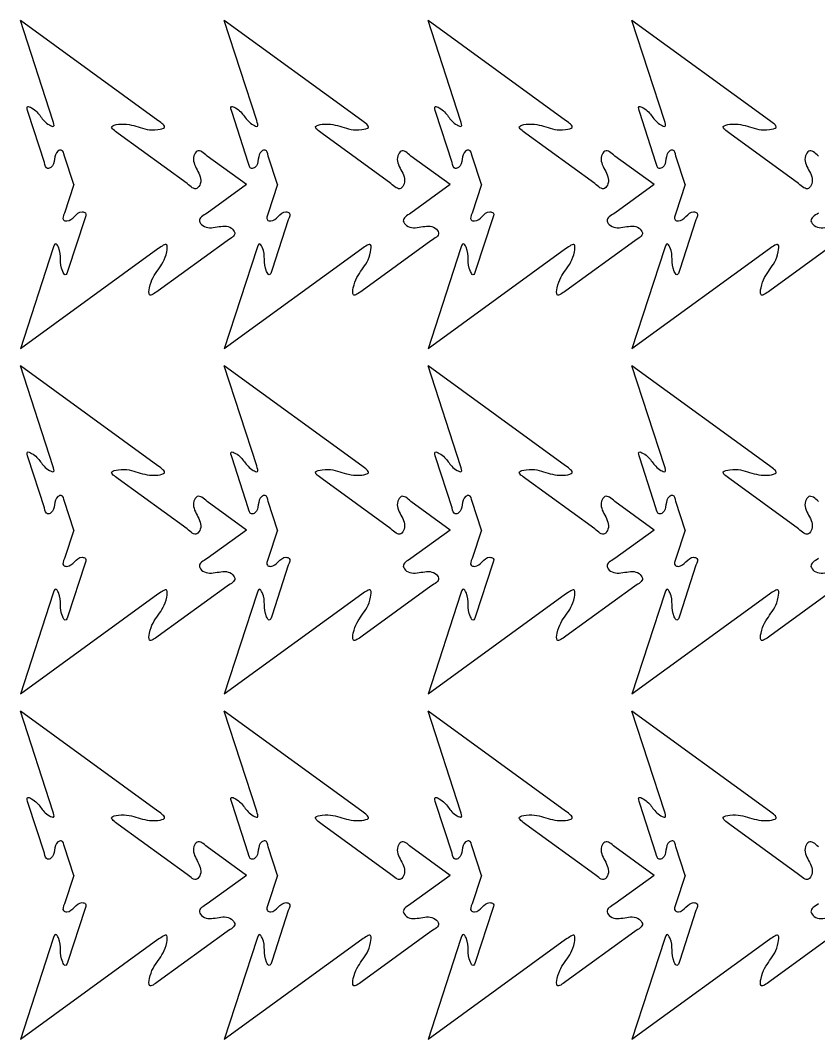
# Model space of a CAD drawing. Extents: x 14 to 374, y -227 to 221.
# Drawn here: x 14.2 to 188.1, y -227.1 to -5.1 of the extents above; entities that cross this region are included whole.
import ezdxf

# ---------------------------------------------------------------- set-up
doc = ezdxf.new("R2010")
doc.units = 0
doc.layers.get('0').update_dxf_attribs({"linetype": 'CONTINUOUS'})

msp = doc.modelspace()

# ---------------------------------------------------------------- linework, layer by layer
at = {"color": 7}
for points in [[(21.291042, -26.860419), (14.216716, -5.087872)], [(44.184048, -26.860419), (14.216716, -5.087872)], [(65.6915, -26.860419), (58.617174, -5.087872)], [(88.584506, -26.860419), (58.617174, -5.087872)], [(110.091959, -26.860419), (103.017633, -5.087872)], [(132.984965, -26.860419), (103.017633, -5.087872)], [(154.492412, -26.860419), (147.418086, -5.087872)], [(177.385418, -26.860419), (147.418086, -5.087872)], [(19.46308, -36.051194), (15.925919, -25.164916)], [(63.863538, -36.051194), (60.326377, -25.164916)], [(108.263997, -36.051194), (104.726836, -25.164916)], [(152.66445, -36.051194), (149.127289, -25.164916)], [(50.532167, -40.629795), (35.548498, -29.74352)], [(94.932625, -40.629795), (79.948956, -29.74352)], [(139.333084, -40.629795), (124.349415, -29.74352)], [(183.733537, -40.629795), (168.749868, -29.74352)], [(25.838827, -40.857054), (23.817593, -34.636327)], [(63.448773, -40.857054), (54.886674, -34.636327)], [(70.239285, -40.857054), (68.218051, -34.636327)], [(107.849231, -40.857054), (99.287132, -34.636327)], [(114.639744, -40.857054), (112.61851, -34.636327)], [(152.24969, -40.857054), (143.687591, -34.636327)], [(159.040197, -40.857054), (157.018963, -34.636327)], [(25.838827, -40.857054), (23.817593, -47.077781)], [(63.448773, -40.857054), (54.886674, -47.077781)], [(70.239285, -40.857054), (68.218051, -47.077781)], [(107.849231, -40.857054), (99.287132, -47.077781)], [(114.639744, -40.857054), (112.61851, -47.077781)], [(152.24969, -40.857054), (143.687591, -47.077781)], [(159.040197, -40.857054), (157.018963, -47.077781)], [(28.172097, -48.492646), (24.634936, -59.378922)], [(72.572555, -48.492646), (69.035394, -59.378922)], [(116.973014, -48.492646), (113.435853, -59.378922)], [(161.373467, -48.492646), (157.836306, -59.378922)], [(59.241181, -53.071247), (44.25751, -63.95752)], [(103.641639, -53.071247), (88.657968, -63.95752)], [(148.042098, -53.071247), (133.058427, -63.95752)], [(192.442551, -53.071247), (177.45888, -63.95752)], [(21.291042, -54.853689), (14.216716, -76.626234)], [(44.184048, -54.853689), (14.216716, -76.626234)], [(65.6915, -54.853689), (58.617174, -76.626234)], [(88.584506, -54.853689), (58.617174, -76.626234)], [(110.091959, -54.853689), (103.017633, -76.626234)], [(132.984965, -54.853689), (103.017633, -76.626234)], [(154.492412, -54.853689), (147.418086, -76.626234)], [(177.385418, -54.853689), (147.418086, -76.626234)], [(21.291042, -102.088079), (14.216716, -80.315532)], [(44.184048, -102.088079), (14.216716, -80.315532)], [(65.6915, -102.088079), (58.617174, -80.315532)], [(88.584506, -102.088079), (58.617174, -80.315532)], [(110.091959, -102.088079), (103.017633, -80.315532)], [(132.984965, -102.088079), (103.017633, -80.315532)], [(154.492412, -102.088079), (147.418086, -80.315532)], [(177.385418, -102.088079), (147.418086, -80.315532)], [(19.46308, -111.278854), (15.925919, -100.392576)], [(63.863538, -111.278854), (60.326377, -100.392576)], [(108.263997, -111.278854), (104.726836, -100.392576)], [(152.66445, -111.278854), (149.127289, -100.392576)], [(50.532167, -115.857455), (35.548498, -104.97118)], [(94.932625, -115.857455), (79.948956, -104.97118)], [(139.333084, -115.857455), (124.349415, -104.97118)], [(183.733537, -115.857455), (168.749868, -104.97118)], [(25.838827, -116.084714), (23.817593, -109.863987)], [(63.448773, -116.084714), (54.886674, -109.863987)], [(70.239285, -116.084714), (68.218051, -109.863987)], [(107.849231, -116.084714), (99.287132, -109.863987)], [(114.639744, -116.084714), (112.61851, -109.863987)], [(152.24969, -116.084714), (143.687591, -109.863987)], [(159.040197, -116.084714), (157.018963, -109.863987)], [(25.838827, -116.084714), (23.817593, -122.305441)], [(63.448773, -116.084714), (54.886674, -122.305441)], [(70.239285, -116.084714), (68.218051, -122.305441)], [(107.849231, -116.084714), (99.287132, -122.305441)], [(114.639744, -116.084714), (112.61851, -122.305441)], [(152.24969, -116.084714), (143.687591, -122.305441)], [(159.040197, -116.084714), (157.018963, -122.305441)], [(28.172097, -123.720306), (24.634936, -134.606582)], [(72.572555, -123.720306), (69.035394, -134.606582)], [(116.973014, -123.720306), (113.435853, -134.606582)], [(161.373467, -123.720306), (157.836306, -134.606582)], [(59.241181, -128.298907), (44.25751, -139.18518)], [(103.641639, -128.298907), (88.657968, -139.18518)], [(148.042098, -128.298907), (133.058427, -139.18518)], [(192.442551, -128.298907), (177.45888, -139.18518)], [(21.291042, -130.081349), (14.216716, -151.853894)], [(44.184048, -130.081349), (14.216716, -151.853894)], [(65.6915, -130.081349), (58.617174, -151.853894)], [(88.584506, -130.081349), (58.617174, -151.853894)], [(110.091959, -130.081349), (103.017633, -151.853894)], [(132.984965, -130.081349), (103.017633, -151.853894)], [(154.492412, -130.081349), (147.418086, -151.853894)], [(177.385418, -130.081349), (147.418086, -151.853894)], [(21.291042, -177.315729), (14.216716, -155.543182)], [(44.184048, -177.315729), (14.216716, -155.543182)], [(65.6915, -177.315729), (58.617174, -155.543182)], [(88.584506, -177.315729), (58.617174, -155.543182)], [(110.091959, -177.315729), (103.017633, -155.543182)], [(132.984965, -177.315729), (103.017633, -155.543182)], [(154.492412, -177.315729), (147.418086, -155.543182)], [(177.385418, -177.315729), (147.418086, -155.543182)], [(19.46308, -186.506504), (15.925919, -175.620226)], [(63.863538, -186.506504), (60.326377, -175.620226)], [(108.263997, -186.506504), (104.726836, -175.620226)], [(152.66445, -186.506504), (149.127289, -175.620226)], [(50.532167, -191.085105), (35.548498, -180.19883)], [(94.932625, -191.085105), (79.948956, -180.19883)], [(139.333084, -191.085105), (124.349415, -180.19883)], [(183.733537, -191.085105), (168.749868, -180.19883)], [(25.838827, -191.312364), (23.817593, -185.091637)], [(63.448773, -191.312364), (54.886674, -185.091637)], [(70.239285, -191.312364), (68.218051, -185.091637)], [(107.849231, -191.312364), (99.287132, -185.091637)], [(114.639744, -191.312364), (112.61851, -185.091637)], [(152.24969, -191.312364), (143.687591, -185.091637)], [(159.040197, -191.312364), (157.018963, -185.091637)], [(25.838827, -191.312364), (23.817593, -197.533091)], [(63.448773, -191.312364), (54.886674, -197.533091)], [(70.239285, -191.312364), (68.218051, -197.533091)], [(107.849231, -191.312364), (99.287132, -197.533091)], [(114.639744, -191.312364), (112.61851, -197.533091)], [(152.24969, -191.312364), (143.687591, -197.533091)], [(159.040197, -191.312364), (157.018963, -197.533091)], [(28.172097, -198.947956), (24.634936, -209.834232)], [(72.572555, -198.947956), (69.035394, -209.834232)], [(116.973014, -198.947956), (113.435853, -209.834232)], [(161.373467, -198.947956), (157.836306, -209.834232)], [(59.241181, -203.526557), (44.25751, -214.41283)], [(103.641639, -203.526557), (88.657968, -214.41283)], [(148.042098, -203.526557), (133.058427, -214.41283)], [(192.442551, -203.526557), (177.45888, -214.41283)], [(21.291042, -205.308999), (14.216716, -227.081544)], [(44.184048, -205.308999), (14.216716, -227.081544)], [(65.6915, -205.308999), (58.617174, -227.081544)], [(88.584506, -205.308999), (58.617174, -227.081544)], [(110.091959, -205.308999), (103.017633, -227.081544)], [(132.984965, -205.308999), (103.017633, -227.081544)], [(154.492412, -205.308999), (147.418086, -227.081544)], [(177.385418, -205.308999), (147.418086, -227.081544)]]:
    msp.add_lwpolyline(points, dxfattribs=at)
at = {"color": 1}
for points, knots in [([(15.925683, -25.165146), (15.733503, -24.575293), (15.402374, -23.558967), (17.453449, -24.466931), (18.608292, -26.012915), (19.763217, -27.558789), (21.814354, -28.466775), (21.483136, -27.45045), (21.290904, -26.860596)], [0, 0, 0, 0, 1.297049, 2.234838, 4.917444, 7.600135, 8.537924, 9.834986, 9.834986, 9.834986, 9.834986]), ([(60.326141, -25.165146), (60.133961, -24.575293), (59.802832, -23.558967), (61.853907, -24.466931), (63.00875, -26.012915), (64.163675, -27.558789), (66.214812, -28.466775), (65.883594, -27.45045), (65.691362, -26.860596)], [0, 0, 0, 0, 1.297049, 2.234838, 4.917444, 7.600135, 8.537924, 9.834986, 9.834986, 9.834986, 9.834986]), ([(104.7266, -25.165146), (104.53442, -24.575293), (104.203291, -23.558967), (106.254366, -24.466931), (107.409209, -26.012915), (108.564134, -27.558789), (110.615271, -28.466775), (110.284053, -27.45045), (110.091821, -26.860596)], [0, 0, 0, 0, 1.297049, 2.234838, 4.917444, 7.600135, 8.537924, 9.834986, 9.834986, 9.834986, 9.834986]), ([(149.127053, -25.165146), (148.934873, -24.575293), (148.603744, -23.558967), (150.654819, -24.466931), (151.809662, -26.012915), (152.964587, -27.558789), (155.015724, -28.466775), (154.684506, -27.45045), (154.492274, -26.860596)], [0, 0, 0, 0, 1.297049, 2.234838, 4.917444, 7.600135, 8.537924, 9.834986, 9.834986, 9.834986, 9.834986]), ([(35.548241, -29.74376), (34.735702, -29.15444), (33.335643, -28.139002), (36.884166, -27.376838), (38.59705, -27.908271), (39.866241, -28.302046)], [0, 0, 0, 0, 2.098619, 3.616061, 7.95672, 7.95672, 7.95672, 7.95672]), ([(79.948699, -29.74376), (79.13616, -29.15444), (77.736101, -28.139002), (81.284624, -27.376838), (82.997508, -27.908271), (84.266699, -28.302046)], [0, 0, 0, 0, 2.098619, 3.616061, 7.95672, 7.95672, 7.95672, 7.95672]), ([(124.349158, -29.74376), (123.536619, -29.15444), (122.13656, -28.139002), (125.685083, -27.376838), (127.397967, -27.908271), (128.667158, -28.302046)], [0, 0, 0, 0, 2.098619, 3.616061, 7.95672, 7.95672, 7.95672, 7.95672]), ([(168.749611, -29.74376), (167.937072, -29.15444), (166.537013, -28.139002), (170.085536, -27.376838), (171.79842, -27.908271), (173.067611, -28.302046)], [0, 0, 0, 0, 2.098619, 3.616061, 7.95672, 7.95672, 7.95672, 7.95672]), ([(23.81741, -34.636435), (23.680377, -34.018077), (23.472476, -33.079936), (21.88509, -33.696012), (21.640145, -35.343867), (21.395284, -36.991766), (19.807978, -37.607794), (19.599989, -36.669728), (19.462898, -36.051427)], [0, 0, 0, 0, 1.475602, 2.238709, 4.170201, 6.101539, 6.864646, 8.340199, 8.340199, 8.340199, 8.340199]), ([(54.886637, -34.636435), (54.119116, -33.957341), (52.954698, -32.927077), (51.462601, -35.243096), (52.709451, -37.63311), (53.95598, -40.023131), (52.464042, -42.339226), (51.299617, -41.309049), (50.532125, -40.630042)], [0, 0, 0, 0, 2.387681, 3.622387, 6.747469, 9.872555, 11.107332, 13.494843, 13.494843, 13.494843, 13.494843]), ([(68.217868, -34.636435), (68.080835, -34.018077), (67.872934, -33.079936), (66.285548, -33.696012), (66.040603, -35.343867), (65.795742, -36.991766), (64.208436, -37.607794), (64.000447, -36.669728), (63.863356, -36.051427)], [0, 0, 0, 0, 1.475602, 2.238709, 4.170201, 6.101539, 6.864646, 8.340199, 8.340199, 8.340199, 8.340199]), ([(99.287095, -34.636435), (98.519574, -33.957341), (97.355156, -32.927077), (95.863059, -35.243096), (97.109909, -37.63311), (98.356438, -40.023131), (96.8645, -42.339226), (95.700075, -41.309049), (94.932583, -40.630042)], [0, 0, 0, 0, 2.387681, 3.622387, 6.747469, 9.872555, 11.107332, 13.494843, 13.494843, 13.494843, 13.494843]), ([(112.618327, -34.636435), (112.481294, -34.018077), (112.273393, -33.079936), (110.686007, -33.696012), (110.441062, -35.343867), (110.196201, -36.991766), (108.608895, -37.607794), (108.400906, -36.669728), (108.263815, -36.051427)], [0, 0, 0, 0, 1.475602, 2.238709, 4.170201, 6.101539, 6.864646, 8.340199, 8.340199, 8.340199, 8.340199]), ([(143.687554, -34.636435), (142.920033, -33.957341), (141.755615, -32.927077), (140.263518, -35.243096), (141.510368, -37.63311), (142.756897, -40.023131), (141.264959, -42.339226), (140.100534, -41.309049), (139.333042, -40.630042)], [0, 0, 0, 0, 2.387681, 3.622387, 6.747469, 9.872555, 11.107332, 13.494843, 13.494843, 13.494843, 13.494843]), ([(157.01878, -34.636435), (156.881747, -34.018077), (156.673846, -33.079936), (155.08646, -33.696012), (154.841515, -35.343867), (154.596654, -36.991766), (153.009348, -37.607794), (152.801359, -36.669728), (152.664268, -36.051427)], [0, 0, 0, 0, 1.475602, 2.238709, 4.170201, 6.101539, 6.864646, 8.340199, 8.340199, 8.340199, 8.340199]), ([(188.088007, -34.636435), (187.320486, -33.957341), (186.156068, -32.927077), (184.663971, -35.243096), (185.910821, -37.63311), (187.15735, -40.023131), (185.665412, -42.339226), (184.500987, -41.309049), (183.733495, -40.630042)], [0, 0, 0, 0, 2.387681, 3.622387, 6.747469, 9.872555, 11.107332, 13.494843, 13.494843, 13.494843, 13.494843]), ([(23.81741, -47.077937), (23.564877, -47.658762), (23.18175, -48.53995), (24.827988, -48.974682), (25.994703, -47.785368), (27.161376, -46.59623), (28.807694, -47.030733), (28.424497, -47.911879), (28.171923, -48.492664)], [0, 0, 0, 0, 1.475644, 2.238751, 4.170082, 6.101529, 6.864609, 8.340124, 8.340124, 8.340124, 8.340124]), ([(54.886637, -47.077937), (54.003593, -47.598032), (52.663911, -48.387078), (54.405564, -50.521812), (57.063864, -50.074559), (59.722122, -49.62757), (61.463733, -51.7622), (60.124124, -52.551216), (59.241149, -53.071279)], [0, 0, 0, 0, 2.387667, 3.622372, 6.74751, 9.872542, 11.107247, 13.494748, 13.494748, 13.494748, 13.494748]), ([(68.217868, -47.077937), (67.965335, -47.658762), (67.582208, -48.53995), (69.228446, -48.974682), (70.395161, -47.785368), (71.561834, -46.59623), (73.208152, -47.030733), (72.824955, -47.911879), (72.572381, -48.492664)], [0, 0, 0, 0, 1.475644, 2.238751, 4.170082, 6.101529, 6.864609, 8.340124, 8.340124, 8.340124, 8.340124]), ([(99.287095, -47.077937), (98.404051, -47.598032), (97.064369, -48.387078), (98.806022, -50.521812), (101.464322, -50.074559), (104.12258, -49.62757), (105.864191, -51.7622), (104.524582, -52.551216), (103.641607, -53.071279)], [0, 0, 0, 0, 2.387667, 3.622372, 6.74751, 9.872542, 11.107247, 13.494748, 13.494748, 13.494748, 13.494748]), ([(112.618327, -47.077937), (112.365794, -47.658762), (111.982667, -48.53995), (113.628905, -48.974682), (114.79562, -47.785368), (115.962293, -46.59623), (117.608611, -47.030733), (117.225414, -47.911879), (116.97284, -48.492664)], [0, 0, 0, 0, 1.475644, 2.238751, 4.170082, 6.101529, 6.864609, 8.340124, 8.340124, 8.340124, 8.340124]), ([(143.687554, -47.077937), (142.80451, -47.598032), (141.464828, -48.387078), (143.206481, -50.521812), (145.864781, -50.074559), (148.523039, -49.62757), (150.26465, -51.7622), (148.925041, -52.551216), (148.042066, -53.071279)], [0, 0, 0, 0, 2.387667, 3.622372, 6.74751, 9.872542, 11.107247, 13.494748, 13.494748, 13.494748, 13.494748]), ([(157.01878, -47.077937), (156.766247, -47.658762), (156.38312, -48.53995), (158.029358, -48.974682), (159.196073, -47.785368), (160.362746, -46.59623), (162.009064, -47.030733), (161.625867, -47.911879), (161.373293, -48.492664)], [0, 0, 0, 0, 1.475644, 2.238751, 4.170082, 6.101529, 6.864609, 8.340124, 8.340124, 8.340124, 8.340124]), ([(188.088007, -47.077937), (187.204963, -47.598032), (185.865281, -48.387078), (187.606934, -50.521812), (190.265234, -50.074559), (192.923492, -49.62757), (194.665103, -51.7622), (193.325494, -52.551216), (192.442519, -53.071279)], [0, 0, 0, 0, 2.387667, 3.622372, 6.74751, 9.872542, 11.107247, 13.494748, 13.494748, 13.494748, 13.494748]), ([(24.634708, -59.378945), (24.443551, -59.96914), (24.114192, -60.986032), (22.988509, -59.04593), (22.962769, -57.116454), (22.937201, -55.186965), (21.811576, -53.246695), (21.482115, -54.263592), (21.290904, -54.853777)], [0, 0, 0, 0, 1.297027, 2.234751, 4.917335, 7.600042, 8.537838, 9.834896, 9.834896, 9.834896, 9.834896]), ([(44.257266, -63.95756), (43.445723, -64.548272), (42.047407, -65.56609), (42.419298, -61.955774), (44.220758, -59.405711), (46.022147, -56.855521), (46.39383, -53.245243), (44.99552, -54.263061), (44.183977, -54.853777)], [0, 0, 0, 0, 2.098581, 3.615928, 7.956566, 12.297142, 13.814488, 15.913097, 15.913097, 15.913097, 15.913097]), ([(69.035166, -59.378945), (68.844009, -59.96914), (68.51465, -60.986032), (67.388967, -59.04593), (67.363227, -57.116454), (67.337659, -55.186965), (66.212034, -53.246695), (65.882573, -54.263592), (65.691362, -54.853777)], [0, 0, 0, 0, 1.297027, 2.234751, 4.917335, 7.600042, 8.537838, 9.834896, 9.834896, 9.834896, 9.834896]), ([(88.657724, -63.95756), (87.846181, -64.548272), (86.447865, -65.56609), (86.819756, -61.955774), (88.621216, -59.405711), (90.422605, -56.855521), (90.794288, -53.245243), (89.395978, -54.263061), (88.584435, -54.853777)], [0, 0, 0, 0, 2.098581, 3.615928, 7.956566, 12.297142, 13.814488, 15.913097, 15.913097, 15.913097, 15.913097]), ([(113.435625, -59.378945), (113.244468, -59.96914), (112.915109, -60.986032), (111.789426, -59.04593), (111.763686, -57.116454), (111.738118, -55.186965), (110.612493, -53.246695), (110.283032, -54.263592), (110.091821, -54.853777)], [0, 0, 0, 0, 1.297027, 2.234751, 4.917335, 7.600042, 8.537838, 9.834896, 9.834896, 9.834896, 9.834896]), ([(133.058183, -63.95756), (132.24664, -64.548272), (130.848324, -65.56609), (131.220215, -61.955774), (133.021675, -59.405711), (134.823064, -56.855521), (135.194747, -53.245243), (133.796437, -54.263061), (132.984894, -54.853777)], [0, 0, 0, 0, 2.098581, 3.615928, 7.956566, 12.297142, 13.814488, 15.913097, 15.913097, 15.913097, 15.913097]), ([(157.836078, -59.378945), (157.644921, -59.96914), (157.315562, -60.986032), (156.189879, -59.04593), (156.164139, -57.116454), (156.138571, -55.186965), (155.012946, -53.246695), (154.683485, -54.263592), (154.492274, -54.853777)], [0, 0, 0, 0, 1.297027, 2.234751, 4.917335, 7.600042, 8.537838, 9.834896, 9.834896, 9.834896, 9.834896]), ([(177.458636, -63.95756), (176.647093, -64.548272), (175.248777, -65.56609), (175.620668, -61.955774), (177.422128, -59.405711), (179.223517, -56.855521), (179.5952, -53.245243), (178.19689, -54.263061), (177.385347, -54.853777)], [0, 0, 0, 0, 2.098581, 3.615928, 7.956566, 12.297142, 13.814488, 15.913097, 15.913097, 15.913097, 15.913097]), ([(15.925683, -100.392806), (15.733503, -99.802953), (15.402374, -98.786627), (17.453449, -99.694591), (18.608292, -101.240575), (19.763217, -102.786449), (21.814354, -103.694435), (21.483136, -102.67811), (21.290904, -102.088256)], [0, 0, 0, 0, 1.297049, 2.234838, 4.917444, 7.600135, 8.537924, 9.834986, 9.834986, 9.834986, 9.834986]), ([(60.326141, -100.392806), (60.133961, -99.802953), (59.802832, -98.786627), (61.853907, -99.694591), (63.00875, -101.240575), (64.163675, -102.786449), (66.214812, -103.694435), (65.883594, -102.67811), (65.691362, -102.088256)], [0, 0, 0, 0, 1.297049, 2.234838, 4.917444, 7.600135, 8.537924, 9.834986, 9.834986, 9.834986, 9.834986]), ([(104.7266, -100.392806), (104.53442, -99.802953), (104.203291, -98.786627), (106.254366, -99.694591), (107.409209, -101.240575), (108.564134, -102.786449), (110.615271, -103.694435), (110.284053, -102.67811), (110.091821, -102.088256)], [0, 0, 0, 0, 1.297049, 2.234838, 4.917444, 7.600135, 8.537924, 9.834986, 9.834986, 9.834986, 9.834986]), ([(149.127053, -100.392806), (148.934873, -99.802953), (148.603744, -98.786627), (150.654819, -99.694591), (151.809662, -101.240575), (152.964587, -102.786449), (155.015724, -103.694435), (154.684506, -102.67811), (154.492274, -102.088256)], [0, 0, 0, 0, 1.297049, 2.234838, 4.917444, 7.600135, 8.537924, 9.834986, 9.834986, 9.834986, 9.834986]), ([(35.548241, -104.97142), (34.735702, -104.3821), (33.335643, -103.366662), (36.884166, -102.604498), (38.59705, -103.135931), (39.866241, -103.529706)], [0, 0, 0, 0, 2.098619, 3.616061, 7.95672, 7.95672, 7.95672, 7.95672]), ([(79.948699, -104.97142), (79.13616, -104.3821), (77.736101, -103.366662), (81.284624, -102.604498), (82.997508, -103.135931), (84.266699, -103.529706)], [0, 0, 0, 0, 2.098619, 3.616061, 7.95672, 7.95672, 7.95672, 7.95672]), ([(124.349158, -104.97142), (123.536619, -104.3821), (122.13656, -103.366662), (125.685083, -102.604498), (127.397967, -103.135931), (128.667158, -103.529706)], [0, 0, 0, 0, 2.098619, 3.616061, 7.95672, 7.95672, 7.95672, 7.95672]), ([(168.749611, -104.97142), (167.937072, -104.3821), (166.537013, -103.366662), (170.085536, -102.604498), (171.79842, -103.135931), (173.067611, -103.529706)], [0, 0, 0, 0, 2.098619, 3.616061, 7.95672, 7.95672, 7.95672, 7.95672]), ([(23.81741, -109.864095), (23.680377, -109.245737), (23.472476, -108.307596), (21.88509, -108.923672), (21.640145, -110.571527), (21.395284, -112.219427), (19.807978, -112.835454), (19.599989, -111.897388), (19.462898, -111.279087)], [0, 0, 0, 0, 1.475602, 2.238709, 4.170201, 6.101539, 6.864646, 8.340199, 8.340199, 8.340199, 8.340199]), ([(54.886637, -109.864095), (54.119116, -109.185001), (52.954698, -108.154737), (51.462601, -110.470756), (52.709451, -112.86077), (53.95598, -115.250791), (52.464042, -117.566886), (51.299617, -116.536709), (50.532125, -115.857702)], [0, 0, 0, 0, 2.387681, 3.622387, 6.747469, 9.872555, 11.107332, 13.494843, 13.494843, 13.494843, 13.494843]), ([(68.217868, -109.864095), (68.080835, -109.245737), (67.872934, -108.307596), (66.285548, -108.923672), (66.040603, -110.571527), (65.795742, -112.219427), (64.208436, -112.835454), (64.000447, -111.897388), (63.863356, -111.279087)], [0, 0, 0, 0, 1.475602, 2.238709, 4.170201, 6.101539, 6.864646, 8.340199, 8.340199, 8.340199, 8.340199]), ([(99.287095, -109.864095), (98.519574, -109.185001), (97.355156, -108.154737), (95.863059, -110.470756), (97.109909, -112.86077), (98.356438, -115.250791), (96.8645, -117.566886), (95.700075, -116.536709), (94.932583, -115.857702)], [0, 0, 0, 0, 2.387681, 3.622387, 6.747469, 9.872555, 11.107332, 13.494843, 13.494843, 13.494843, 13.494843]), ([(112.618327, -109.864095), (112.481294, -109.245737), (112.273393, -108.307596), (110.686007, -108.923672), (110.441062, -110.571527), (110.196201, -112.219427), (108.608895, -112.835454), (108.400906, -111.897388), (108.263815, -111.279087)], [0, 0, 0, 0, 1.475602, 2.238709, 4.170201, 6.101539, 6.864646, 8.340199, 8.340199, 8.340199, 8.340199]), ([(143.687554, -109.864095), (142.920033, -109.185001), (141.755615, -108.154737), (140.263518, -110.470756), (141.510368, -112.86077), (142.756897, -115.250791), (141.264959, -117.566886), (140.100534, -116.536709), (139.333042, -115.857702)], [0, 0, 0, 0, 2.387681, 3.622387, 6.747469, 9.872555, 11.107332, 13.494843, 13.494843, 13.494843, 13.494843]), ([(157.01878, -109.864095), (156.881747, -109.245737), (156.673846, -108.307596), (155.08646, -108.923672), (154.841515, -110.571527), (154.596654, -112.219427), (153.009348, -112.835454), (152.801359, -111.897388), (152.664268, -111.279087)], [0, 0, 0, 0, 1.475602, 2.238709, 4.170201, 6.101539, 6.864646, 8.340199, 8.340199, 8.340199, 8.340199]), ([(188.088007, -109.864095), (187.320486, -109.185001), (186.156068, -108.154737), (184.663971, -110.470756), (185.910821, -112.86077), (187.15735, -115.250791), (185.665412, -117.566886), (184.500987, -116.536709), (183.733495, -115.857702)], [0, 0, 0, 0, 2.387681, 3.622387, 6.747469, 9.872555, 11.107332, 13.494843, 13.494843, 13.494843, 13.494843]), ([(23.81741, -122.305597), (23.564877, -122.886422), (23.18175, -123.76761), (24.827988, -124.202342), (25.994703, -123.013028), (27.161376, -121.82389), (28.807694, -122.258393), (28.424497, -123.139539), (28.171923, -123.720324)], [0, 0, 0, 0, 1.475644, 2.238751, 4.170082, 6.101529, 6.864609, 8.340124, 8.340124, 8.340124, 8.340124]), ([(68.217868, -122.305597), (67.965335, -122.886422), (67.582208, -123.76761), (69.228446, -124.202342), (70.395161, -123.013028), (71.561834, -121.82389), (73.208152, -122.258393), (72.824955, -123.139539), (72.572381, -123.720324)], [0, 0, 0, 0, 1.475644, 2.238751, 4.170082, 6.101529, 6.864609, 8.340124, 8.340124, 8.340124, 8.340124]), ([(112.618327, -122.305597), (112.365794, -122.886422), (111.982667, -123.76761), (113.628905, -124.202342), (114.79562, -123.013028), (115.962293, -121.82389), (117.608611, -122.258393), (117.225414, -123.139539), (116.97284, -123.720324)], [0, 0, 0, 0, 1.475644, 2.238751, 4.170082, 6.101529, 6.864609, 8.340124, 8.340124, 8.340124, 8.340124]), ([(157.01878, -122.305597), (156.766247, -122.886422), (156.38312, -123.76761), (158.029358, -124.202342), (159.196073, -123.013028), (160.362746, -121.82389), (162.009064, -122.258393), (161.625867, -123.139539), (161.373293, -123.720324)], [0, 0, 0, 0, 1.475644, 2.238751, 4.170082, 6.101529, 6.864609, 8.340124, 8.340124, 8.340124, 8.340124]), ([(54.886637, -122.305597), (54.003593, -122.825692), (52.663911, -123.614738), (54.405564, -125.749472), (57.063864, -125.302219), (59.722122, -124.85523), (61.463733, -126.98986), (60.124124, -127.778876), (59.241149, -128.298939)], [0, 0, 0, 0, 2.387667, 3.622372, 6.74751, 9.872542, 11.107247, 13.494748, 13.494748, 13.494748, 13.494748]), ([(99.287095, -122.305597), (98.404051, -122.825692), (97.064369, -123.614738), (98.806022, -125.749472), (101.464322, -125.302219), (104.12258, -124.85523), (105.864191, -126.98986), (104.524582, -127.778876), (103.641607, -128.298939)], [0, 0, 0, 0, 2.387667, 3.622372, 6.74751, 9.872542, 11.107247, 13.494748, 13.494748, 13.494748, 13.494748]), ([(143.687554, -122.305597), (142.80451, -122.825692), (141.464828, -123.614738), (143.206481, -125.749472), (145.864781, -125.302219), (148.523039, -124.85523), (150.26465, -126.98986), (148.925041, -127.778876), (148.042066, -128.298939)], [0, 0, 0, 0, 2.387667, 3.622372, 6.74751, 9.872542, 11.107247, 13.494748, 13.494748, 13.494748, 13.494748]), ([(188.088007, -122.305597), (187.204963, -122.825692), (185.865281, -123.614738), (187.606934, -125.749472), (190.265234, -125.302219), (192.923492, -124.85523), (194.665103, -126.98986), (193.325494, -127.778876), (192.442519, -128.298939)], [0, 0, 0, 0, 2.387667, 3.622372, 6.74751, 9.872542, 11.107247, 13.494748, 13.494748, 13.494748, 13.494748]), ([(24.634708, -134.606605), (24.443551, -135.1968), (24.114192, -136.213692), (22.988509, -134.27359), (22.962769, -132.344114), (22.937201, -130.414625), (21.811576, -128.474355), (21.482115, -129.491252), (21.290904, -130.081437)], [0, 0, 0, 0, 1.297027, 2.234751, 4.917335, 7.600042, 8.537838, 9.834896, 9.834896, 9.834896, 9.834896]), ([(44.257266, -139.18522), (43.445723, -139.775932), (42.047407, -140.79375), (42.419298, -137.183434), (44.220758, -134.633371), (46.022147, -132.083181), (46.39383, -128.472903), (44.99552, -129.490721), (44.183977, -130.081437)], [0, 0, 0, 0, 2.098581, 3.615928, 7.956566, 12.297142, 13.814488, 15.913097, 15.913097, 15.913097, 15.913097]), ([(69.035166, -134.606605), (68.844009, -135.1968), (68.51465, -136.213692), (67.388967, -134.27359), (67.363227, -132.344114), (67.337659, -130.414625), (66.212034, -128.474355), (65.882573, -129.491252), (65.691362, -130.081437)], [0, 0, 0, 0, 1.297027, 2.234751, 4.917335, 7.600042, 8.537838, 9.834896, 9.834896, 9.834896, 9.834896]), ([(88.657724, -139.18522), (87.846181, -139.775932), (86.447865, -140.79375), (86.819756, -137.183434), (88.621216, -134.633371), (90.422605, -132.083181), (90.794288, -128.472903), (89.395978, -129.490721), (88.584435, -130.081437)], [0, 0, 0, 0, 2.098581, 3.615928, 7.956566, 12.297142, 13.814488, 15.913097, 15.913097, 15.913097, 15.913097]), ([(113.435625, -134.606605), (113.244468, -135.1968), (112.915109, -136.213692), (111.789426, -134.27359), (111.763686, -132.344114), (111.738118, -130.414625), (110.612493, -128.474355), (110.283032, -129.491252), (110.091821, -130.081437)], [0, 0, 0, 0, 1.297027, 2.234751, 4.917335, 7.600042, 8.537838, 9.834896, 9.834896, 9.834896, 9.834896]), ([(133.058183, -139.18522), (132.24664, -139.775932), (130.848324, -140.79375), (131.220215, -137.183434), (133.021675, -134.633371), (134.823064, -132.083181), (135.194747, -128.472903), (133.796437, -129.490721), (132.984894, -130.081437)], [0, 0, 0, 0, 2.098581, 3.615928, 7.956566, 12.297142, 13.814488, 15.913097, 15.913097, 15.913097, 15.913097]), ([(157.836078, -134.606605), (157.644921, -135.1968), (157.315562, -136.213692), (156.189879, -134.27359), (156.164139, -132.344114), (156.138571, -130.414625), (155.012946, -128.474355), (154.683485, -129.491252), (154.492274, -130.081437)], [0, 0, 0, 0, 1.297027, 2.234751, 4.917335, 7.600042, 8.537838, 9.834896, 9.834896, 9.834896, 9.834896]), ([(177.458636, -139.18522), (176.647093, -139.775932), (175.248777, -140.79375), (175.620668, -137.183434), (177.422128, -134.633371), (179.223517, -132.083181), (179.5952, -128.472903), (178.19689, -129.490721), (177.385347, -130.081437)], [0, 0, 0, 0, 2.098581, 3.615928, 7.956566, 12.297142, 13.814488, 15.913097, 15.913097, 15.913097, 15.913097]), ([(15.925683, -175.620456), (15.733503, -175.030603), (15.402374, -174.014277), (17.453449, -174.922241), (18.608292, -176.468225), (19.763217, -178.014099), (21.814354, -178.922085), (21.483136, -177.90576), (21.290904, -177.315906)], [0, 0, 0, 0, 1.297049, 2.234838, 4.917444, 7.600135, 8.537924, 9.834986, 9.834986, 9.834986, 9.834986]), ([(60.326141, -175.620456), (60.133961, -175.030603), (59.802832, -174.014277), (61.853907, -174.922241), (63.00875, -176.468225), (64.163675, -178.014099), (66.214812, -178.922085), (65.883594, -177.90576), (65.691362, -177.315906)], [0, 0, 0, 0, 1.297049, 2.234838, 4.917444, 7.600135, 8.537924, 9.834986, 9.834986, 9.834986, 9.834986]), ([(104.7266, -175.620456), (104.53442, -175.030603), (104.203291, -174.014277), (106.254366, -174.922241), (107.409209, -176.468225), (108.564134, -178.014099), (110.615271, -178.922085), (110.284053, -177.90576), (110.091821, -177.315906)], [0, 0, 0, 0, 1.297049, 2.234838, 4.917444, 7.600135, 8.537924, 9.834986, 9.834986, 9.834986, 9.834986]), ([(149.127053, -175.620456), (148.934873, -175.030603), (148.603744, -174.014277), (150.654819, -174.922241), (151.809662, -176.468225), (152.964587, -178.014099), (155.015724, -178.922085), (154.684506, -177.90576), (154.492274, -177.315906)], [0, 0, 0, 0, 1.297049, 2.234838, 4.917444, 7.600135, 8.537924, 9.834986, 9.834986, 9.834986, 9.834986]), ([(35.548241, -180.19907), (34.735702, -179.60975), (33.335643, -178.594312), (36.884166, -177.832148), (38.59705, -178.363581), (39.866241, -178.757356)], [0, 0, 0, 0, 2.098619, 3.616061, 7.95672, 7.95672, 7.95672, 7.95672]), ([(79.948699, -180.19907), (79.13616, -179.60975), (77.736101, -178.594312), (81.284624, -177.832148), (82.997508, -178.363581), (84.266699, -178.757356)], [0, 0, 0, 0, 2.098619, 3.616061, 7.95672, 7.95672, 7.95672, 7.95672]), ([(124.349158, -180.19907), (123.536619, -179.60975), (122.13656, -178.594312), (125.685083, -177.832148), (127.397967, -178.363581), (128.667158, -178.757356)], [0, 0, 0, 0, 2.098619, 3.616061, 7.95672, 7.95672, 7.95672, 7.95672]), ([(168.749611, -180.19907), (167.937072, -179.60975), (166.537013, -178.594312), (170.085536, -177.832148), (171.79842, -178.363581), (173.067611, -178.757356)], [0, 0, 0, 0, 2.098619, 3.616061, 7.95672, 7.95672, 7.95672, 7.95672]), ([(23.81741, -185.091745), (23.680377, -184.473387), (23.472476, -183.535246), (21.88509, -184.151322), (21.640145, -185.799177), (21.395284, -187.447077), (19.807978, -188.063104), (19.599989, -187.125038), (19.462898, -186.506737)], [0, 0, 0, 0, 1.475602, 2.238709, 4.170201, 6.101539, 6.864646, 8.340199, 8.340199, 8.340199, 8.340199]), ([(54.886637, -185.091745), (54.119116, -184.412651), (52.954698, -183.382387), (51.462601, -185.698406), (52.709451, -188.08842), (53.95598, -190.478441), (52.464042, -192.794536), (51.299617, -191.764359), (50.532125, -191.085352)], [0, 0, 0, 0, 2.387681, 3.622387, 6.747469, 9.872555, 11.107332, 13.494843, 13.494843, 13.494843, 13.494843]), ([(68.217868, -185.091745), (68.080835, -184.473387), (67.872934, -183.535246), (66.285548, -184.151322), (66.040603, -185.799177), (65.795742, -187.447077), (64.208436, -188.063104), (64.000447, -187.125038), (63.863356, -186.506737)], [0, 0, 0, 0, 1.475602, 2.238709, 4.170201, 6.101539, 6.864646, 8.340199, 8.340199, 8.340199, 8.340199]), ([(99.287095, -185.091745), (98.519574, -184.412651), (97.355156, -183.382387), (95.863059, -185.698406), (97.109909, -188.08842), (98.356438, -190.478441), (96.8645, -192.794536), (95.700075, -191.764359), (94.932583, -191.085352)], [0, 0, 0, 0, 2.387681, 3.622387, 6.747469, 9.872555, 11.107332, 13.494843, 13.494843, 13.494843, 13.494843]), ([(112.618327, -185.091745), (112.481294, -184.473387), (112.273393, -183.535246), (110.686007, -184.151322), (110.441062, -185.799177), (110.196201, -187.447077), (108.608895, -188.063104), (108.400906, -187.125038), (108.263815, -186.506737)], [0, 0, 0, 0, 1.475602, 2.238709, 4.170201, 6.101539, 6.864646, 8.340199, 8.340199, 8.340199, 8.340199]), ([(143.687554, -185.091745), (142.920033, -184.412651), (141.755615, -183.382387), (140.263518, -185.698406), (141.510368, -188.08842), (142.756897, -190.478441), (141.264959, -192.794536), (140.100534, -191.764359), (139.333042, -191.085352)], [0, 0, 0, 0, 2.387681, 3.622387, 6.747469, 9.872555, 11.107332, 13.494843, 13.494843, 13.494843, 13.494843]), ([(157.01878, -185.091745), (156.881747, -184.473387), (156.673846, -183.535246), (155.08646, -184.151322), (154.841515, -185.799177), (154.596654, -187.447077), (153.009348, -188.063104), (152.801359, -187.125038), (152.664268, -186.506737)], [0, 0, 0, 0, 1.475602, 2.238709, 4.170201, 6.101539, 6.864646, 8.340199, 8.340199, 8.340199, 8.340199]), ([(188.088007, -185.091745), (187.320486, -184.412651), (186.156068, -183.382387), (184.663971, -185.698406), (185.910821, -188.08842), (187.15735, -190.478441), (185.665412, -192.794536), (184.500987, -191.764359), (183.733495, -191.085352)], [0, 0, 0, 0, 2.387681, 3.622387, 6.747469, 9.872555, 11.107332, 13.494843, 13.494843, 13.494843, 13.494843]), ([(23.81741, -197.533247), (23.564877, -198.114072), (23.18175, -198.99526), (24.827988, -199.429992), (25.994703, -198.240678), (27.161376, -197.05154), (28.807694, -197.486043), (28.424497, -198.367189), (28.171923, -198.947974)], [0, 0, 0, 0, 1.475644, 2.238751, 4.170082, 6.101529, 6.864609, 8.340124, 8.340124, 8.340124, 8.340124]), ([(54.886637, -197.533247), (54.003593, -198.053342), (52.663911, -198.842388), (54.405564, -200.977122), (57.063864, -200.529869), (59.722122, -200.08288), (61.463733, -202.21751), (60.124124, -203.006526), (59.241149, -203.526589)], [0, 0, 0, 0, 2.387667, 3.622372, 6.74751, 9.872542, 11.107247, 13.494748, 13.494748, 13.494748, 13.494748]), ([(68.217868, -197.533247), (67.965335, -198.114072), (67.582208, -198.99526), (69.228446, -199.429992), (70.395161, -198.240678), (71.561834, -197.05154), (73.208152, -197.486043), (72.824955, -198.367189), (72.572381, -198.947974)], [0, 0, 0, 0, 1.475644, 2.238751, 4.170082, 6.101529, 6.864609, 8.340124, 8.340124, 8.340124, 8.340124]), ([(99.287095, -197.533247), (98.404051, -198.053342), (97.064369, -198.842388), (98.806022, -200.977122), (101.464322, -200.529869), (104.12258, -200.08288), (105.864191, -202.21751), (104.524582, -203.006526), (103.641607, -203.526589)], [0, 0, 0, 0, 2.387667, 3.622372, 6.74751, 9.872542, 11.107247, 13.494748, 13.494748, 13.494748, 13.494748]), ([(112.618327, -197.533247), (112.365794, -198.114072), (111.982667, -198.99526), (113.628905, -199.429992), (114.79562, -198.240678), (115.962293, -197.05154), (117.608611, -197.486043), (117.225414, -198.367189), (116.97284, -198.947974)], [0, 0, 0, 0, 1.475644, 2.238751, 4.170082, 6.101529, 6.864609, 8.340124, 8.340124, 8.340124, 8.340124]), ([(143.687554, -197.533247), (142.80451, -198.053342), (141.464828, -198.842388), (143.206481, -200.977122), (145.864781, -200.529869), (148.523039, -200.08288), (150.26465, -202.21751), (148.925041, -203.006526), (148.042066, -203.526589)], [0, 0, 0, 0, 2.387667, 3.622372, 6.74751, 9.872542, 11.107247, 13.494748, 13.494748, 13.494748, 13.494748]), ([(157.01878, -197.533247), (156.766247, -198.114072), (156.38312, -198.99526), (158.029358, -199.429992), (159.196073, -198.240678), (160.362746, -197.05154), (162.009064, -197.486043), (161.625867, -198.367189), (161.373293, -198.947974)], [0, 0, 0, 0, 1.475644, 2.238751, 4.170082, 6.101529, 6.864609, 8.340124, 8.340124, 8.340124, 8.340124]), ([(188.088007, -197.533247), (187.204963, -198.053342), (185.865281, -198.842388), (187.606934, -200.977122), (190.265234, -200.529869), (192.923492, -200.08288), (194.665103, -202.21751), (193.325494, -203.006526), (192.442519, -203.526589)], [0, 0, 0, 0, 2.387667, 3.622372, 6.74751, 9.872542, 11.107247, 13.494748, 13.494748, 13.494748, 13.494748]), ([(24.634708, -209.834255), (24.443551, -210.42445), (24.114192, -211.441342), (22.988509, -209.50124), (22.962769, -207.571764), (22.937201, -205.642275), (21.811576, -203.702005), (21.482115, -204.718902), (21.290904, -205.309087)], [0, 0, 0, 0, 1.297027, 2.234751, 4.917335, 7.600042, 8.537838, 9.834896, 9.834896, 9.834896, 9.834896]), ([(44.257266, -214.41287), (43.445723, -215.003582), (42.047407, -216.0214), (42.419298, -212.411084), (44.220758, -209.861021), (46.022147, -207.310831), (46.39383, -203.700553), (44.99552, -204.718371), (44.183977, -205.309087)], [0, 0, 0, 0, 2.098581, 3.615928, 7.956566, 12.297142, 13.814488, 15.913097, 15.913097, 15.913097, 15.913097]), ([(69.035166, -209.834255), (68.844009, -210.42445), (68.51465, -211.441342), (67.388967, -209.50124), (67.363227, -207.571764), (67.337659, -205.642275), (66.212034, -203.702005), (65.882573, -204.718902), (65.691362, -205.309087)], [0, 0, 0, 0, 1.297027, 2.234751, 4.917335, 7.600042, 8.537838, 9.834896, 9.834896, 9.834896, 9.834896]), ([(88.657724, -214.41287), (87.846181, -215.003582), (86.447865, -216.0214), (86.819756, -212.411084), (88.621216, -209.861021), (90.422605, -207.310831), (90.794288, -203.700553), (89.395978, -204.718371), (88.584435, -205.309087)], [0, 0, 0, 0, 2.098581, 3.615928, 7.956566, 12.297142, 13.814488, 15.913097, 15.913097, 15.913097, 15.913097]), ([(113.435625, -209.834255), (113.244468, -210.42445), (112.915109, -211.441342), (111.789426, -209.50124), (111.763686, -207.571764), (111.738118, -205.642275), (110.612493, -203.702005), (110.283032, -204.718902), (110.091821, -205.309087)], [0, 0, 0, 0, 1.297027, 2.234751, 4.917335, 7.600042, 8.537838, 9.834896, 9.834896, 9.834896, 9.834896]), ([(133.058183, -214.41287), (132.24664, -215.003582), (130.848324, -216.0214), (131.220215, -212.411084), (133.021675, -209.861021), (134.823064, -207.310831), (135.194747, -203.700553), (133.796437, -204.718371), (132.984894, -205.309087)], [0, 0, 0, 0, 2.098581, 3.615928, 7.956566, 12.297142, 13.814488, 15.913097, 15.913097, 15.913097, 15.913097]), ([(157.836078, -209.834255), (157.644921, -210.42445), (157.315562, -211.441342), (156.189879, -209.50124), (156.164139, -207.571764), (156.138571, -205.642275), (155.012946, -203.702005), (154.683485, -204.718902), (154.492274, -205.309087)], [0, 0, 0, 0, 1.297027, 2.234751, 4.917335, 7.600042, 8.537838, 9.834896, 9.834896, 9.834896, 9.834896]), ([(177.458636, -214.41287), (176.647093, -215.003582), (175.248777, -216.0214), (175.620668, -212.411084), (177.422128, -209.861021), (179.223517, -207.310831), (179.5952, -203.700553), (178.19689, -204.718371), (177.385347, -205.309087)], [0, 0, 0, 0, 2.098581, 3.615928, 7.956566, 12.297142, 13.814488, 15.913097, 15.913097, 15.913097, 15.913097])]:
    msp.add_open_spline(points, degree=3, knots=knots, dxfattribs=at)
at = {"color": 5}
for points in [[(39.866241, -28.302046), (41.135382, -28.695867), (42.84818, -29.227356), (46.396601, -28.465315), (44.996541, -27.449913), (44.183977, -26.860596)], [(84.266699, -28.302046), (85.53584, -28.695867), (87.248638, -29.227356), (90.797059, -28.465315), (89.396999, -27.449913), (88.584435, -26.860596)], [(128.667158, -28.302046), (129.936299, -28.695867), (131.649097, -29.227356), (135.197518, -28.465315), (133.797458, -27.449913), (132.984894, -26.860596)], [(173.067611, -28.302046), (174.336752, -28.695867), (176.04955, -29.227356), (179.597971, -28.465315), (178.197911, -27.449913), (177.385347, -26.860596)], [(39.866241, -103.529706), (41.135382, -103.923527), (42.84818, -104.455016), (46.396601, -103.692975), (44.996541, -102.677573), (44.183977, -102.088256)], [(84.266699, -103.529706), (85.53584, -103.923527), (87.248638, -104.455016), (90.797059, -103.692975), (89.396999, -102.677573), (88.584435, -102.088256)], [(128.667158, -103.529706), (129.936299, -103.923527), (131.649097, -104.455016), (135.197518, -103.692975), (133.797458, -102.677573), (132.984894, -102.088256)], [(173.067611, -103.529706), (174.336752, -103.923527), (176.04955, -104.455016), (179.597971, -103.692975), (178.197911, -102.677573), (177.385347, -102.088256)], [(39.866241, -178.757356), (41.135382, -179.151177), (42.84818, -179.682666), (46.396601, -178.920625), (44.996541, -177.905223), (44.183977, -177.315906)], [(84.266699, -178.757356), (85.53584, -179.151177), (87.248638, -179.682666), (90.797059, -178.920625), (89.396999, -177.905223), (88.584435, -177.315906)], [(128.667158, -178.757356), (129.936299, -179.151177), (131.649097, -179.682666), (135.197518, -178.920625), (133.797458, -177.905223), (132.984894, -177.315906)], [(173.067611, -178.757356), (174.336752, -179.151177), (176.04955, -179.682666), (179.597971, -178.920625), (178.197911, -177.905223), (177.385347, -177.315906)]]:
    msp.add_open_spline(points, degree=3, knots=[0, 0, 0, 0, 4.340533, 5.857863, 7.956481, 7.956481, 7.956481, 7.956481], dxfattribs=at)

doc.saveas('drawing.dxf')
